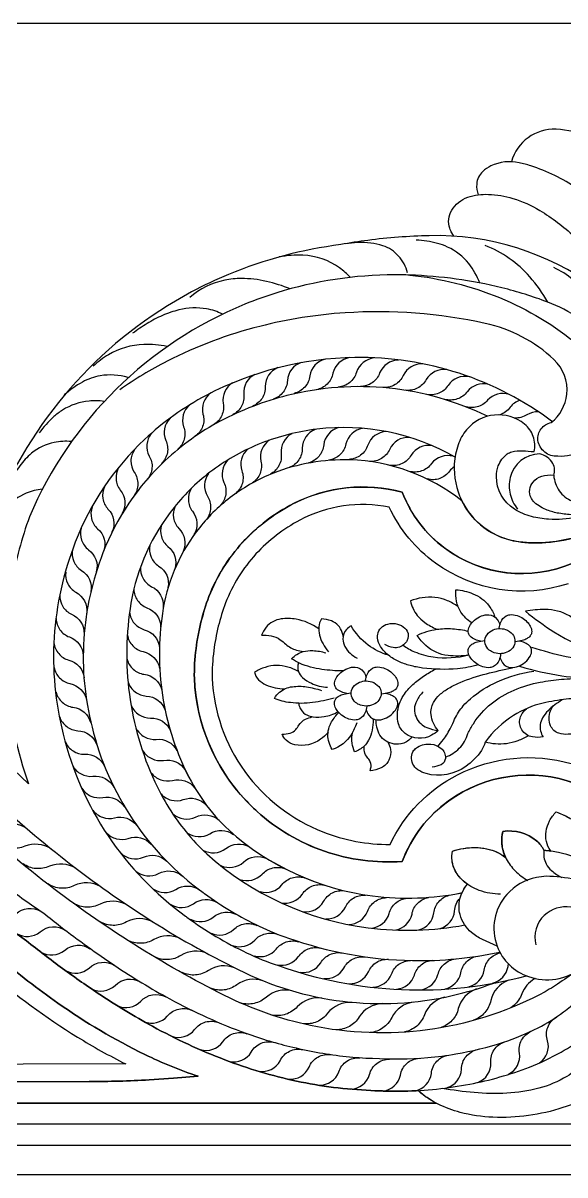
# Model space of a CAD drawing. Extents: x 0 to 1830, y 0 to 775.
# Drawn here: x 444 to 809, y 0 to 775 of the extents above; entities that cross this region are included whole.
import ezdxf

# ---------------------------------------------------------------- set-up
doc = ezdxf.new("R2010")
doc.units = 0
doc.layers.get('0').update_dxf_attribs({"color": 1, "linetype": 'CONTINUOUS'})

msp = doc.modelspace()

# ---------------------------------------------------------------- linework, layer by layer
msp.add_lwpolyline([(915, 0), (0, 0), (0, 775), (915, 775), (1830.000244, 775), (1830.000244, 0), (915, 0)], close=True)
for points in [[(868.27539, 627.820801, 0.186987), (854.618652, 673.47522, 0.06119), (842.835937, 685.323975, 0.193144), (802.821777, 703.537598, 0.349866), (772.699219, 681.664795)], [(849.506836, 606.878906), (845.089355, 622.745606, 0.004689), (844.602783, 624.432007, 0.165488), (816.745849, 663.599609, 0.04425), (801.86084, 672.44397, 0.032838), (785.794922, 678.899414, 0.026201), (777.855713, 681.044922, 0.164523), (758.9104, 678.864258, 0.075556), (753.413574, 675.171143, 0.19299), (749.346679, 666.687988, 0.100031), (750.320312, 659.447754)], [(733.949707, 631.579834), (732.644043, 633.806152, -0.049241), (731.226318, 636.881226, -0.223266), (732.512939, 649.004395, -0.172482), (743.294678, 657.796753, -0.056047), (750.342773, 659.450806, -0.038969), (757.221679, 659.730225, -0.064297), (773.663086, 656.979981, -0.06183), (791.814453, 648.925049, -0.052939), (814.913818, 631.476563, -0.04584), (823.813965, 621.459961), (848.12207, 588.462402)], [(829.47998, 596.966797, 0.165285), (717.389648, 631.937256, 0.026128), (676.099121, 628.806397, 0.014447), (657.875976, 625.925293, 0.066591), (582.343262, 605.867676, 0.024609), (557.412353, 594.077393, 0.172046), (426.827637, 450.798828, 0.067865), (410.104004, 373.433838, 0.04627), (410.779785, 323.81543, 0.039174), (348.077392, 361.724609, 0.022581), (315.38916, 376.338867, 0.087478), (227.911377, 395.020874, 0.088296), (139.348633, 382.519531, 0.073373), (85.51123, 355.782227, 0.056396), (53.061035, 327.307617, 0.019722), (43.109619, 315.700928, 0.199964), (4.409668, 178.339356, 0.100533), (28.312988, 106.314453, -0.243666), (30.617431, 59.529663, -0.034383), (27.09082, 53.035645)], [(751.481445, 600.039551, 0.073754), (743.947998, 613.161133, 0.11848), (729.795898, 624.292969, 0.041297), (722.967041, 626.770386, 0.059074), (708.53125, 628.914307)], [(702.820801, 606.998291, 0.115313), (696.77832, 618.19751, 0.13184), (686.163818, 625.216309, 0.053341), (678.021484, 626.998779, 0.03873), (669.334961, 627.272583, 0.025492), (660.849609, 626.44751)], [(797.18042, 587.25, 0.050017), (785.058838, 604.292847, 0.121539), (754.968262, 625.356201)], [(664.314941, 603.874756, 0.046539), (657.030273, 610.241577, 0.146501), (632.389648, 618.801758, 0.059555), (616.483887, 617.597656)], [(704.290039, 605.438965, 0.008464), (694.16748, 605.616943, 0.074256), (614.914795, 593.537598, 0.0222), (593.381347, 585.82605, 0.1977), (448.339355, 442.768555, 0.042266), (436.520752, 398.758179, 0.131055), (447.820801, 263.048828, 0.06404), (358.350342, 330.589966, 0.035805)], [(818.222656, 576.261719, 0.064501), (797.17041, 587.253906, 0.030458), (766.296631, 596.854614, 0.051576), (704.290527, 605.438477, -0.071995), (764.655273, 590.248169, -0.075576), (818.001221, 558.191406, -0.183233)], [(827.630127, 568.664063, 0.070902), (825.749023, 583.925049, 0.151374), (814.056396, 602.383179, 0.072096), (801.202148, 610.473877)], [(623.902588, 596.113281, 0.038145), (607.773681, 601.203491, 0.057582), (590.971191, 603.134033, 0.051757), (579.787109, 601.966309, 0.125764), (556.229736, 590.362793)], [(578.221924, 579.095215, 0.083442), (567.557129, 582.721069, 0.100343), (548.99292, 582, 0.043792), (537.95459, 578.263794, 0.033955), (527.471191, 572.782471, 0.022453), (517.793457, 566.23877)], [(820.79834, 487.994507, -0.179357), (803.869629, 483.549805, -0.183258), (795.107666, 486.331543, -0.188619), (790.476074, 494.272461, -0.188739), (792.706543, 501.962769, -0.180401), (799.502441, 506.209473, 0.199501), (809.973877, 525.263672, 0.234276), (801.328613, 548.578491, 0.067508), (779.795898, 563.972046, 0.069431), (755.079834, 572.91919, 0.070046), (660.784912, 580.033447, 0.046252), (603.365967, 570.939453, 0.056646), (541.001953, 547.49231, 0.035676), (509.146972, 528.219238)], [(540.938965, 557.348633, 0.059323), (525.250976, 558.723023, 0.126443), (501.544189, 551.837525, 0.053599), (491.296387, 544.186524)], [(800.666992, 506.566406, 0.166302), (667.333984, 549.922974, 0.117356), (567.303711, 524.514649, 0.065986), (525.872314, 494.880615, 0.11274), (479.15332, 425.651856, 0.076535), (464.992187, 361.808106, 0.079182), (471.056152, 296.60437, 0.178062), (553.378174, 174.166138, 0.000996), (554.35498, 173.461914, 0.049197), (594.529297, 149.461304, 0.027656), (615.858887, 140.818848, 0.07426), (698.818603, 124.746094, 0.076599), (782.8125, 134.003906)], [(615.465088, 543.17041, 0.302717), (607.044678, 530.466797, -0.158613), (604.872558, 522.494629, -0.150474), (598.507568, 517.225586)], [(631.300293, 546.571289, 0.302049), (621.931396, 534.528809, -0.158499), (619.153076, 526.739258, -0.150085), (612.402344, 521.961914)], [(647.383301, 548.786133, 0.301391), (637.026855, 537.554688, -0.158256), (633.597168, 530.020142, -0.149696), (626.464844, 525.817383)], [(663.71582, 549.897461, 0.300912), (652.630615, 539.362793, -0.158021), (648.707275, 532.064942, -0.149503), (641.309814, 528.333008)], [(680.402344, 549.644531, 0.30035), (668.433594, 540.098633, -0.15769), (663.885498, 533.161987, -0.149208), (656.187012, 530.074219)], [(696.662109, 548.274902, 0.299885), (684.035644, 539.586914, -0.157323), (679.001221, 532.985962, -0.149082), (671.0979, 530.444824)], [(713.117187, 545.694336, 0.299585), (699.88208, 537.936524, -0.15693), (694.375488, 531.714478, -0.14898), (686.302978, 529.746094)], [(514.676269, 536.458984, 0.12002), (495.972168, 537.658692, 0.079554), (484.049804, 533.4375, 0.057929), (471.752441, 524.754883)], [(600.037842, 538.587891, 0.303444), (592.613037, 525.298828, -0.158669), (591.057861, 517.190674, -0.150903), (585.114013, 511.460938)], [(729.185303, 541.8125, 0.299288), (715.372558, 535.101563, -0.15651), (709.390381, 529.32544, -0.148943), (701.183105, 527.986817)], [(744.38623, 536.988281, 0.29879), (730.130127, 531.245117, -0.156041), (723.753906, 525.898071, -0.149028), (715.467773, 525.130859)], [(756.587402, 510.414673, 0.176781), (621.656006, 524.357666, 0.059485), (576.810547, 507.179688, 0.065984), (539.687988, 480.627808, 0.112743), (497.828613, 418.600098, 0.076584), (484.958008, 360.554321, 0.079222), (490.478027, 301.308472, 0.178193), (565.270019, 190.007935, 0.001044), (566.239258, 189.30957, 0.049262), (603.022461, 167.306885, 0.027736), (622.61084, 159.365234, 0.080361), (706.053955, 144.24585, 0.058286), (764.829101, 149.999024)], [(585.081543, 532.937988, 0.304082), (578.691406, 519.136719, -0.158649), (577.759521, 510.940064, -0.151336), (572.269043, 504.783203)], [(757.220703, 531.872559, 0.29088), (742.979248, 526.981445, -0.155666), (736.263428, 522.060181, -0.149072), (727.940429, 521.831055)], [(498.44873, 520.463867, 0.054767), (488.494385, 520.651001, 0.118584), (470.630127, 514.598267, 0.041202), (464.75, 510.173096, 0.055315), (454.925293, 499.254883)], [(570.349365, 526.106934, 0.30424), (565.14209, 511.828125, -0.158556), (564.903808, 503.588257, -0.151868), (559.949219, 497)], [(771.191894, 525.17395, 0.290381), (756.652588, 521.217774, -0.15525), (749.623535, 516.747437, -0.149255), (741.299316, 517.0625)], [(778.39209, 521.229492, 0.14756), (771.884521, 516.531738, -0.163411), (764.82666, 511.349609)], [(556.094971, 518.012207, 0.304267), (552.079346, 503.365234, -0.158388), (552.521972, 495.138306, -0.152334), (548.126709, 488.169922)], [(790.930664, 513.462891, 0.145597), (783.180664, 511.481445, -0.161114), (774.716064, 509.24707)], [(542.972168, 509.055176, 0.304186), (540.087402, 494.152344, -0.158131), (541.153564, 485.986328, -0.152832), (537.29834, 478.708984)], [(834.115478, 448.480835, -0.132859), (797.727539, 441.131714, -0.047615), (786.252441, 442.984253, -0.075668), (774.733642, 447.940186, -0.261453), (762.657471, 469.944214, -0.082645), (763.90332, 477.013428, -0.151325), (769.903076, 485.076172, -0.098373), (772.975342, 486.502442, -0.071693), (780.218506, 487.196045, -0.010048), (787.945068, 486.672852, 0.14428), (787.429199, 496.849976, 0.138187), (781.577881, 505.19043, 0.409063), (742.497558, 501.311524, 0.089757), (736.843994, 491.271851, 0.136311), (735.225097, 465.546143, 0.118764), (745.529053, 443.913696, 0.124916), (764.729492, 429.579102, 0.060411), (777.188476, 426.103882, 0.057671), (795.827881, 425.42981, 0.117302), (842.239013, 440.430298, 0.093169)], [(734.745605, 482.914063, 0.16239), (641.676269, 501.744507, 0.062962), (604.316894, 492.28125, 0.064898), (571.65625, 474.140869, 0.065178), (545.694336, 449.128174, 0.126543), (516.651855, 384.772949, 0.07409), (515.588623, 323.427002, 0.07651), (532.73291, 264.530762, 0.063462), (553.718262, 230.847656, 0.035574), (567.664062, 216.03418, 0.151947), (676.406494, 166.279175, 0.07857), (741.389892, 168.182617)], [(530.373535, 498.808106, 0.303948), (528.958984, 483.700195, -0.157742), (530.820068, 475.68042, -0.15337), (527.695801, 468.063477)], [(624.972168, 498.71582, 0.303537), (617.728515, 485.332031, -0.158665), (616.283203, 477.205322, -0.150989), (610.416992, 471.398438)], [(640.609375, 501.544434, 0.302576), (631.94873, 489, -0.158599), (629.626709, 481.068726, -0.150417), (623.164062, 475.917969)], [(656.301269, 502.80127, 0.301678), (646.370605, 491.208008, -0.158354), (643.228515, 483.553223, -0.149945), (636.26001, 479.091309)], [(672.469238, 502.23291, 0.300777), (661.279053, 491.80957, -0.158002), (657.282226, 484.550781, -0.149449), (649.847656, 480.891602)], [(688.337402, 500.133789, 0.300092), (676.037109, 491.002442, -0.157521), (671.245849, 484.227417, -0.149183), (663.441406, 481.408203)], [(703.919189, 496.252442, 0.299613), (690.777588, 488.339844, -0.156989), (685.344726, 482.05481, -0.149012), (677.296875, 479.994141)], [(476.440918, 493.438965, 0.071833), (465.024658, 492.820679, 0.124688), (449.787353, 485.54187, 0.062795), (441.795898, 476.991211, 0.041685), (435.750488, 466.969727)], [(595.388428, 488.367188, 0.304264), (591.272217, 473.749024, -0.158374), (591.658447, 465.519165, -0.152342), (587.215088, 458.581055)], [(609.786377, 494.296875, 0.304205), (604.08081, 480.205078, -0.158595), (603.550537, 471.976441, -0.151657), (598.365967, 465.564453)], [(719.148437, 490.689575, 0.299221), (705.204101, 484.253418, -0.156359), (699.106689, 478.596436, -0.14897), (690.873047, 477.419434)], [(519.043457, 487.90918, 0.151009), (516.614502, 480.35791, 0.147587), (518.816894, 472.743164, -0.157354), (521.300537, 464.894409, -0.153779), (518.782715, 457.056641)], [(833.288818, 435.554199, -0.085486), (798.300781, 425.648926, -0.061684), (777.759033, 426.016724, -0.062958), (764.729492, 429.579102, -0.092229), (749.868896, 439.244629, -0.088345), (739.368408, 453.527344, 0.161825), (664.085693, 481.063477, 0.100594), (612.529053, 472.174805, 0.064874), (584.898926, 456.829712, 0.06513), (562.935058, 435.676025, 0.1265), (538.36084, 381.259277, 0.074092), (537.407959, 326.269287, 0.076473), (552.778076, 273.462402, 0.047219), (565.665527, 251.202271, 0.051335), (582.659668, 231.894531, 0.151596), (679.298828, 187.765625, 0.081814), (739.52417, 189.922852, -0.066228), (743.124512, 195.548828, -0.086982), (736.209228, 202.49585, -0.125168), (732.750732, 211.667725, -0.085735), (733.122558, 217.911133, -0.07748), (747.651855, 220.326172, -0.099842), (762.118164, 217.559448, -0.060545), (767.54248, 214.532715), (768.105713, 215.20752, -0.076324), (766.246826, 223.087891, -0.085838), (766.990234, 231.150391, -0.214493), (789.610107, 224.802002, -0.103523), (794.63623, 218.435547, -0.01539), (799.189209, 217.889649), (798.946777, 218.244141, -0.188401), (796.004394, 231.093628, -0.087314), (798.398681, 238.282227, -0.069449), (802.779297, 244.235352, -0.040434), (811.124023, 240.553589, -0.051054)], [(739.368408, 453.527344, 0.161831), (664.084228, 481.06311, 0.100593), (612.529053, 472.174805, 0.064883), (584.898926, 456.829102, 0.065158), (562.934082, 435.670899, 0.126519), (538.36084, 381.259277, 0.07407), (537.405762, 326.276611, 0.076493), (552.778076, 273.462402, 0.047122), (565.648926, 251.220703, 0.051431), (582.659668, 231.894531, 0.151586), (679.29248, 187.766113, 0.081854), (739.544678, 189.926758)], [(581.734863, 480.862305, 0.304144), (579.179199, 465.901367, -0.158046), (580.42456, 457.761597, -0.152976), (576.730469, 450.402344)], [(733.538818, 483.526367, 0.298278), (718.963623, 478.630859, -0.155725), (712.280273, 473.666016, -0.149082), (703.959472, 473.382813)], [(801.153808, 470.748047, 0.216765), (800.614013, 478.608276, 0.120911), (796.711426, 482.915283, 0.082059), (791.772461, 485.181641, 0.342055), (771.860351, 469.189453, 0.114043), (771.897461, 458.061524, 0.111221), (776.757324, 448.050781)], [(508.388183, 475.899902, 0.151383), (506.600586, 468.171387, 0.147172), (509.43457, 460.764649, -0.31737), (510.711426, 445.128906)], [(734.191406, 476.40918, 0.077085), (731.110351, 473.504395, -0.155701), (724.427246, 468.539185, -0.149077), (716.106201, 468.255859)], [(568.890869, 471.893067, 0.303778), (568.093017, 456.741211, -0.157553), (570.280029, 448.805054, -0.15361), (567.468994, 441.067871)], [(821.985351, 443.752442, -0.002319), (812.830322, 444.203369, -0.035234), (803.580078, 445.358887, -0.048405), (795.827881, 447.68457, -0.100262), (787.312988, 453.362305, -0.04437), (785.951904, 455.582153, -0.300698), (787.259033, 466.170288, -0.137791), (793.074219, 470.062988, -0.116244), (801.153808, 470.748047, 0.12457), (804.944336, 460.29419, 0.149767), (813.606689, 453.321411, 0.067789), (822.412109, 451.118408, 0.04058), (831.364258, 450.861084, 0.023582), (840.040283, 451.727539)], [(456.950195, 461.321289, 0.083719), (446.183594, 458.664063, 0.10715), (432.526123, 448.861817, 0.066263), (423.956543, 436.401856, 0.037805), (418.143066, 422.441406)], [(498.851074, 463.010742, 0.151747), (497.74292, 455.153931, 0.146692), (501.213379, 448.016602, -0.31765), (503.85498, 432.547852)], [(557.176025, 461.645996, 0.151356), (555.282226, 453.94397, 0.147225), (558.010254, 446.500977, -0.31732), (559.075928, 430.850586)], [(814.077637, 411.647461, -0.265603), (728.21289, 421.433838, -0.144054), (699.214844, 459.416504, 0.1846), (626.095703, 451.693848, 0.089862), (591.84375, 425.633179, 0.092481), (569.121582, 389.143067, 0.057196), (560.46289, 354.187256, 0.036136), (559.323242, 333.928223, 0.175154), (592.307617, 253.795654, 0.024166), (601.592285, 244.515137, 0.102291), (646.978027, 217.741943, 0.099922), (699.223877, 210.905762, -0.147213), (730.49707, 251.705567, -0.248433), (815.66748, 263.478516, -0.143051)], [(815.662597, 263.488281, 0.248485), (730.478515, 251.694336, 0.147169), (699.228271, 210.916016, -0.099925), (646.977295, 217.742676, -0.102314), (601.592285, 244.519043, -0.018882), (594.156494, 251.797608, -0.180583), (559.322998, 333.958984, -0.035929), (560.449463, 354.096069, -0.057401), (569.102539, 389.092774, -0.092503), (591.847656, 425.636231, -0.086427), (624.727783, 451.005005, -0.188437), (699.231933, 459.402344, 0.142084), (727.686279, 421.823486, 0.267758), (814.057129, 411.654297, 0.15879)], [(546.326172, 449.945313, 0.151756), (545.334472, 442.073486, 0.146654), (548.906738, 434.986328, -0.317702), (551.776123, 419.558594)], [(810.85791, 397.772461, -0.24096), (721.617187, 411.612183, -0.127638), (690.495361, 449.302734, 0.17242), (630.246094, 440.511841, 0.085888), (600.8125, 417.775879, 0.092374), (580.3479, 384.964844, 0.056891), (572.38623, 352.80542, 0.035888), (571.321777, 334.219238, 0.146764), (593.305664, 271.478516, 0.142944), (645.891357, 230.804077, 0.095885), (691.115478, 222.416992, -0.165477), (736.479492, 269.236939, -0.189563), (813.01001, 276.805176, -0.158918)], [(490.586426, 449.499512, 0.151988), (490.157226, 441.573242, 0.146242), (494.225097, 434.756958, -0.317863), (498.185058, 419.563477)], [(483.206543, 435.036133, 0.152177), (483.456054, 427.097778, 0.145714), (488.09082, 420.64502, -0.317823), (493.332031, 405.833008)], [(537.161621, 437.397461, 0.152112), (537.11499, 429.45813, 0.145952), (541.504883, 422.840332, -0.317852), (546.180908, 407.84668)], [(477.329101, 420.692871, 0.152263), (478.183838, 412.791626, 0.145309), (483.29541, 406.705078, -0.317543), (489.650879, 392.323242)], [(529.395508, 423.644531, 0.15225), (530.214355, 415.740357, 0.145341), (535.29541, 409.630859, -0.317542), (541.583496, 395.220703)], [(472.749023, 405.595703, 0.152249), (474.106689, 397.759888, 0.144943), (479.599121, 392.00293, -0.31691), (486.857422, 378.041016)], [(523.156738, 409.063477, 0.15229), (524.841308, 401.288818, 0.144737), (530.561523, 395.762695, -0.316537), (538.396972, 382.108399)], [(468.804199, 390.209961, 0.152242), (470.789306, 382.502197, 0.144501), (476.721191, 377.198242, -0.316184), (485.079101, 363.84668)], [(518.583496, 394.066895, 0.152163), (521.098633, 386.509888, 0.144161), (527.38623, 381.616211, -0.31551), (536.647949, 368.858399)], [(736.841553, 382.431152, 0.051198), (729.616699, 386.352051, 0.14004), (712.617187, 388.34375, 0.051874), (704.785644, 386.21582, 0.121144), (709.372558, 376.500977, 0.066005), (714.394287, 371.758179, 0.050892), (722.424316, 367.124024)], [(746.085693, 371.435059, -0.11186), (738.661133, 378.751953, -0.09239), (735.860596, 385.989136, -0.060483), (735.362793, 393.733399, -0.069742), (746.781982, 391.084351, -0.142744), (757.694092, 382.775513, -0.070061), (761.552978, 375.65332)], [(818.215088, 370.383789, 0.167503), (803.788574, 379.379517, 0.050993), (795.366943, 380.426514, 0.029779), (788.693359, 380.174317, 0.021731), (782.188476, 379.25293, 0.029885), (801.368408, 365.409302, 0.111127), (867.074707, 341.863892, 0.023645), (884.51416, 340.54541), (884.873535, 340.537109), (884.51416, 340.54541, -0.017173), (852.697998, 342.140991, -0.032433), (809.498779, 348.638184, -0.026907), (786.506592, 354.950195)], [(466.316894, 374.369141, 0.152151), (468.881103, 366.826782, 0.144123), (475.203125, 361.973633, -0.315481), (484.552246, 349.276367)], [(515.748047, 378.548828, 0.151998), (518.892334, 371.222412, 0.143749), (525.565429, 366.863281, -0.314794), (535.871582, 354.907715)], [(643.019531, 367.375977, 0.114941), (627.796387, 373.868164, 0.07717), (617.701172, 374.064819, 0.187879), (607.643554, 368.491943, 0.07895), (604.449707, 363.114258, -0.05365), (611.070801, 362.747437, -0.122708), (617.160888, 360.124146, -0.02131), (620.792724, 357.105103, 0.115971), (627.990478, 353.124024, 0.025907), (632.561035, 352.089844)], [(659.473633, 362.266602, 0.041276), (658.898681, 364.96521, 0.238585), (651.528076, 372.706909, 0.069647), (644.804687, 374.086426, 0.111214), (643.085205, 368.800537, 0.086495), (643.527099, 363.259644, 0.067578), (645.941162, 357.337769, 0.036343), (649.523926, 352.040527)], [(751.905273, 359.19043, -0.044823), (748.261719, 360.234253, -0.107314), (744.994385, 362.385986, -0.177236), (743.651855, 365.361572, -0.146078), (744.473388, 369.08728, -0.091491), (747.97583, 373.333984, -0.077883), (752.565429, 376.066284, -0.103803), (757.520996, 376.940674, -0.241536), (763.195312, 373.795776, -0.080725), (764.911621, 370.049805)], [(764.471191, 367.820801, -0.060953), (765.581054, 372.010376, -0.169346), (769.174804, 376.139038, -0.104411), (771.620605, 376.925171, -0.106959), (776.546387, 376.380249, -0.136371), (783.895752, 371.413086, -0.071346), (785.842773, 368.326416, -0.153356), (786.264648, 364.701416, -0.122368), (785.323242, 362.659424, -0.092195), (783.287353, 360.904053, -0.068606), (780.013183, 359.55542, -0.039486), (775.357422, 358.733399)], [(690.000976, 349.625977, -0.080729), (676.34082, 356.479981, -0.097689), (664.879638, 369.364258, 0.086116), (661.752685, 367.054688, 0.211937), (659.363769, 360.409912, 0.09769), (660.691406, 355.561035, 0.093567), (664.164062, 350.981323, 0.058435), (668.846191, 347.647949)], [(750.42041, 343.233399, -0.046816), (736.449707, 340.614502, -0.055459), (712.959472, 341.0625, -0.03181), (704.532471, 342.713623, -0.040923), (696.902099, 345.40332, -0.064281), (690.000976, 349.625977, -0.080111), (684.649902, 355.554566, -0.117242), (682.608642, 361.307739, -0.073788), (682.70459, 363.708496, -0.291613), (689.450683, 370.664185, -0.118057), (696.043457, 370.6521, -0.068508), (698.808838, 369.567871, -0.141927), (702.499756, 365.827759, -0.265616), (702.351806, 359.231567, -0.0589), (700.850097, 357.293945, -0.244514), (693.184814, 354.803467, -0.087928), (687.523437, 356.811524)], [(699.884277, 356.451172, 0.066138), (707.425781, 352.042114, 0.064382), (720.053222, 348.569702, 0.096529), (744.085693, 349.836914, -0.070703), (730.031738, 349.444092, -0.155426), (715.16748, 356.111328, -0.071005), (709.364258, 363.015625, -0.081187), (722.424316, 367.124024, -0.054578), (733.106445, 367.476685, -0.036986), (743.674316, 365.879883)], [(464.835449, 358.027832, 0.151937), (468.031006, 350.721436, 0.14376), (474.744629, 346.407227, -0.314744), (485.137207, 334.522949)], [(514.268554, 363.165039, 0.151773), (517.864502, 356.042603, 0.143537), (524.801269, 352.096192, -0.314308), (535.838379, 340.791992)], [(765.459472, 350.46875, -0.060526), (764.357666, 346.295166, -0.169768), (760.755859, 342.149048, -0.104437), (758.310547, 341.362915, -0.106975), (753.385498, 341.908081, -0.136429), (746.039551, 346.875122, -0.071377), (744.093506, 349.96228, -0.153308), (743.671875, 353.58728, -0.122378), (744.613525, 355.629883, -0.092001), (746.649414, 357.385986, -0.068693), (749.922607, 358.735596, -0.039496), (754.577148, 359.558594)], [(765.018554, 348.240234, 0.080692), (766.735351, 344.494019, 0.241475), (772.411133, 341.347168, 0.103828), (777.36792, 342.221192, 0.077877), (781.960693, 344.955078, 0.091698), (785.464599, 349.212525, 0.145805), (786.280517, 352.92749, 0.177079), (784.937988, 355.90271, 0.107336), (781.671142, 358.054688, 0.044764), (778.027832, 359.098633)], [(659.295898, 339.108399, -0.032675), (645.159424, 340.138062, -0.065118), (630.151367, 344.26062, -0.058021), (624.669678, 347.355469, -0.132876), (632.561035, 352.089844, -0.082841), (638.968017, 352.806641, -0.058913), (647.853027, 351.266602)], [(224.978515, 62.977051, -0.005122), (222.883301, 62.667969, -0.003651), (220.408447, 62.490723, -0.207777), (101.208496, 105.386719, -0.072342), (75.849121, 137.444946, -0.076244), (60.967285, 175.519531, -0.064092), (57.948242, 211.34082, -0.067748), (64.355957, 246.710938, -0.160636), (111.745117, 316.210816, -0.090055), (156.731445, 339.293457, -0.06586), (199.14624, 346.030274, -0.040289), (223.202637, 344.717774, -0.054234), (276.960693, 334.853394, -0.033185), (304.681152, 324.539063, -0.013498), (320.473144, 318.085938, -0.048244), (385.597656, 283.727905, -0.028574), (415.710693, 261.369385, 0.050149), (527.245361, 172.981934, 0.028293), (588.812988, 138.27832, 0.175537), (732.846435, 120.682373, 0.033613), (760.817627, 129.125977)], [(464.955566, 341.492188, 0.151718), (468.637939, 334.411011, 0.14352), (475.626465, 330.547852, -0.31423), (486.79834, 319.371094)], [(514.037109, 347.021973, 0.15145), (518.203857, 340.208008, 0.143298), (525.438965, 336.827149, -0.313702), (537.361816, 326.431152)], [(629.405517, 338.68457, 0.056259), (622.318847, 341.702881, 0.152229), (606.945068, 341.519898, 0.055973), (599.773681, 338.266602, 0.149272), (602.590576, 333.122681, 0.087952), (607.4375, 329.820923, 0.053765), (613.662597, 327.79126, 0.04087), (620.125976, 326.97168)], [(629.40332, 344.543945, 0.174071), (629.405517, 338.68457, 0.126669), (632.153808, 334.682983, 0.070015), (638.066894, 330.832031, 0.096206), (649.006836, 328.093262)], [(661.903808, 323.973633, -0.04476), (658.260254, 325.01709, -0.107292), (654.995361, 327.165894, -0.177137), (653.649902, 330.144287, -0.145768), (654.463135, 333.852661, -0.091909), (657.974121, 338.118164, -0.077937), (662.563965, 340.850952, -0.103754), (667.519531, 341.72522, -0.241343), (673.190429, 338.584473, -0.080906), (674.910156, 334.834473)], [(674.469238, 332.604492, -0.061113), (675.582275, 336.800415, -0.169207), (679.172851, 340.922608, -0.104411), (681.618652, 341.708496, -0.10682), (686.537109, 341.165405, -0.136499), (693.893799, 336.195435, -0.071307), (695.84082, 333.109131, -0.153417), (696.263183, 329.484375, -0.122363), (695.321777, 327.442261, -0.092094), (693.285888, 325.686524, -0.068605), (690.011719, 324.337158, -0.039486), (685.355957, 323.51416)], [(713.378906, 325.134766, 0.074471), (708.947265, 319.065918, 0.113482), (707.46582, 313.408203, 0.216781), (711.653808, 303.741211, 0.08371), (715.848388, 301.065064, 0.068945), (723.479492, 299.009766, -0.161388), (718.621582, 309.779053, -0.152587), (720.252929, 317.863892, -0.084856), (724.312988, 322.97522, -0.048526), (730.480957, 327.503052, -0.036042), (738.142334, 331.339111, -0.035778), (755.850097, 337.219238, -0.012575), (773.246094, 341.181152)], [(778.168457, 342.293945, 0.033768), (806.740478, 335.874634, 0.040853), (852.911133, 332.552124, 0.021986), (884.813476, 334.269531)], [(723.479492, 299.009766, -0.059068), (718.960937, 295.811157, -0.289032), (701.311279, 296.955567, -0.16036), (696.763183, 303.456421, -0.090724), (695.985351, 310.398193, -0.127845), (700.056152, 322.533081, -0.062835), (706.350342, 329.953858, -0.040777), (713.598633, 335.583862, -0.024298), (721.628174, 340.291992)], [(723.171387, 288.317383, 0.014578), (726.900635, 292.899292, 0.052788), (731.929687, 301.129517, 0.001907), (734.480469, 306.559448, -0.069126), (740.329101, 315.616333, -0.038272), (745.143066, 320.406738, -0.072211), (763.231933, 331.805054, -0.066172), (787.892578, 339.054688)], [(728.419922, 281.161133, 0.044572), (733.343994, 283.630737, 0.058684), (737.657959, 287.056641, 0.120478), (743.398926, 296.952637, -0.03508), (747.094726, 303.575684, -0.151613), (774.548584, 326.269287, -0.048734), (792.04248, 331.535889, -0.029145), (806.509277, 333.526856, -0.022177), (820.996582, 334.021973)], [(514.789551, 331.466797, 0.151112), (519.48999, 324.99939, 0.143129), (526.977051, 322.193848, -0.313204), (539.700683, 312.764649)], [(653.519531, 320.740234, -0.034671), (638.901123, 317.794434, -0.063522), (623.988769, 317.754883, -0.029602), (618.479492, 318.784302, -0.048057), (613.195801, 320.653809, -0.100938), (616.741455, 324.859619, -0.134073), (625.298096, 328.503784, -0.074504), (634.879638, 328.382568, -0.036142), (644.897461, 325.998535)], [(886.150146, 329.72168, 0.004255), (874.276611, 327.75, -0.004342), (854.48584, 324.467529, -0.014542), (838.368164, 322.416016, -0.009323), (823.990722, 321.281983, 0.012497), (809.651367, 320.059326, 0.028357), (794.007568, 317.42627, 0.086538), (774.143799, 309.119751, 0.092518), (754.980469, 291.152344, -0.08507), (752.529297, 285.597778, -0.094069), (741.926513, 274.727417, -0.220445), (715.344482, 269.990723, -0.091119), (709.648193, 272.667847, -0.255801), (705.465576, 281.351441, -0.151646), (707.06665, 285.696289, -0.096779), (709.554199, 287.891358, -0.160115), (718.55957, 289.834961, -0.144745), (725.343506, 287.026733, -0.244245), (728.281982, 280.298096, -0.271496), (725.364746, 276.011108, -0.089127), (719.458984, 274.40625)], [(466.242187, 324.844727, 0.151499), (470.402832, 318.025391, 0.143272), (477.640137, 314.63916, -0.313755), (489.554687, 304.233399)], [(675.458008, 315.25, -0.061329), (674.340332, 311.043213, -0.169002), (670.754883, 306.930664, -0.104417), (668.309082, 306.145142, -0.106885), (663.391357, 306.689697, -0.136448), (656.037842, 311.660278, -0.07136), (654.091553, 314.746704, -0.153404), (653.670166, 318.371094, -0.12228), (654.61206, 320.413452, -0.092006), (656.647949, 322.169434, -0.068627), (659.921142, 323.518921, -0.039446), (664.575683, 324.341797)], [(675.017578, 313.023438, 0.080567), (676.731201, 309.281128, 0.24166), (682.409668, 306.131836, 0.103827), (687.366455, 307.006836, 0.077824), (691.959472, 309.741211, 0.091738), (695.462158, 313.995728, 0.145781), (696.279053, 317.712158, 0.177165), (694.936523, 320.6875, 0.107379), (691.669433, 322.838867, 0.044761), (688.025879, 323.882324)], [(806.90039, 319.568359, 0.022407), (801.897949, 316.252686, 0.038894), (797.348144, 312.358643, 0.065798), (793.678222, 307.568604, 0.097821), (792.129394, 303.006836, 0.176846), (794.026367, 294.724609, -0.090521), (786.876465, 294.688233, -0.21369), (779.789551, 299.500488, -0.043171), (778.872803, 301.319092, -0.222039), (779.315429, 309.180054, -0.07981), (782.780029, 313.713379)], [(845.625488, 323.231445, -0.051469), (841.979248, 313.727417, -0.076638), (836.046631, 305.455444, -0.116649), (825.504883, 298.796387, -0.08732), (810.910156, 296.486328, -0.095307), (804.682861, 297.161255, -0.22173), (799.088379, 302.21228, -0.197098), (798.980224, 312.30188, -0.067474), (800.991699, 315.871094)], [(516.943847, 315.700195, 0.15071), (522.135742, 309.610596, 0.142953), (529.826172, 307.382813, -0.312818), (543.252441, 298.953125)], [(629.587402, 317.094727, 0.091486), (630.749756, 313.50061, 0.170519), (635.418457, 309.256226, 0.069773), (639.354736, 308.205567, 0.07116), (646.63501, 308.354981, 0.087892), (655.984863, 311.713867)], [(668.618652, 304.109375, -0.060579), (664.866455, 296.223877, -0.171645), (652.168945, 286.253418, -0.066011), (649.999023, 290.912964, -0.160647), (650.15332, 301.486206, -0.05036), (651.714355, 304.856079, -0.055623), (656.470703, 311.170899)], [(468.705078, 308.133301, 0.151131), (473.406738, 301.664917, 0.143075), (480.900879, 298.862305, -0.313192), (493.627441, 289.436035)], [(649.327392, 297.866211, -0.067844), (644.274902, 293.095947, -0.209487), (627.047607, 289.456909, -0.136256), (621.095215, 292.523193, -0.124972), (618.519043, 296.493164, 0.068023), (623.881103, 297.262085, 0.155741), (627.607422, 299.742432, 0.031702), (629.585693, 302.565186, -0.152485), (634.192138, 306.607666, -0.036423), (638.709961, 308.230469)], [(679.653808, 306.5625, -0.043942), (679.030029, 299.309326, -0.083733), (676.597412, 292.447876, -0.073867), (673.594726, 288.541016, -0.116611), (667.11914, 284.692383, -0.05357), (665.514404, 290.383545, -0.115296), (665.988525, 298.043457)], [(705.73291, 294.692383), (704.957519, 293.825684, -0.157233), (698.421875, 289.987793, -0.011351), (698.249756, 289.956055, -0.207337), (687.117676, 292.791016, -0.116754), (683.527832, 297.229004, -0.078345), (681.888428, 302.696533, -0.03385), (681.641601, 306.360352)], [(520.186035, 300.441406, 0.150372), (525.804931, 294.734375, 0.142876), (533.641113, 293.055176, -0.312509), (547.646972, 285.595703)], [(784.107422, 295.607422, -0.047621), (776.991699, 292.10669, -0.057595), (769.302246, 290.167969, -0.093655), (754.980469, 291.152344)], [(472.523926, 291.32959, 0.150694), (477.752685, 285.268677, 0.14293), (485.45459, 283.087891, -0.312761), (498.929199, 274.731445)], [(689.800293, 291.042969, -0.077399), (691.323974, 286.236206, -0.15036), (690.271972, 279.078003, -0.177039), (685.083008, 273.98584, -0.07435), (677.579834, 271.851563, 0.050307), (678.237304, 274.525391, 0.188091), (677.156982, 279.113648, 0.017624), (675.18042, 281.778442, -0.151112), (673.563232, 285.90564, -0.042801), (673.594726, 288.541016)], [(524.696289, 285.389649, 0.149982), (530.702881, 280.083496, 0.142905), (538.637207, 278.945313, -0.312341), (553.135986, 272.462891)], [(477.45166, 275.424805, 0.150299), (483.150146, 269.793457, 0.142857), (491.007324, 268.222656, -0.312472), (505.114746, 260.949219)], [(530.214355, 270.605469, 0.149427), (536.678222, 265.856079, 0.142922), (544.686035, 265.426758, -0.311744), (559.719238, 260.259766)], [(483.671387, 260.172852, 0.149917), (489.745849, 254.940918, 0.142892), (497.700195, 253.905274, -0.312282), (512.282226, 247.605469)], [(536.959472, 256.326172, 0.148897), (543.845947, 252.202393, 0.143131), (551.868896, 252.523438, -0.310946), (567.332519, 248.786621)], [(281.85498, 230.286133, -0.038621), (375.38501, 172.993286, -0.023887), (420.053711, 137.26648, 0.039666), (480.658935, 92.782715, 0.023053), (513.115234, 74.717774), (305.759277, 74.033203, 0.218071), (317.223633, 130.435181, 0.217083), (282.098144, 176.029297, 0.040073), (264.69165, 183.523316, 0.059185), (246.149658, 187.440552, 0.045537), (234.708496, 187.429199, 0.153787), (203.273926, 174.244629, 0.042783), (194.441406, 165.368164, -0.100088), (182.560547, 180.804443, -0.175274), (179.004394, 213.167969, -0.171385), (196.772949, 240.458496, -0.154965), (225.393554, 250.804199, -0.064888), (255.004394, 244.341065, -0.068983), (281.855957, 230.285156)], [(816.140137, 136.799317, -0.000844), (803.679687, 128.408692, -0.024423), (792.60376, 121.737671, -0.006601), (791.649658, 121.240234, -0.17196), (637.403808, 100.589233, -0.064357), (579.582763, 120.798218, -0.047438), (461.29956, 195.214478, -0.030716), (402.352539, 246.674317, 0.048978)], [(491.05664, 245.381348, 0.149442), (497.530762, 240.642944, 0.14294), (505.547363, 240.233032, -0.311728), (520.592285, 235.097656)], [(544.942383, 242.935547, 0.29551), (560.181152, 240.739258, -0.310118), (575.962402, 238.661133)], [(799.189209, 217.889649), (798.946777, 218.244141, -0.188401), (796.004394, 231.093628, -0.087314), (798.398681, 238.282227, -0.069449), (802.779297, 244.235352, -0.041703), (811.36206, 240.422608, -0.053263), (818.811035, 235.23999, -0.072346), (824.182617, 229.01648, -0.111684), (826.964355, 221.280274, -0.169489), (828.722656, 225.064942, -0.134059), (832.315674, 227.187622, -0.072814), (837.164062, 227.780029, -0.038795), (843.249512, 227.160645, -0.056499), (852.587402, 224.359131, -0.106619), (865.488769, 215.21106, -0.185765), (876.779053, 186.460449, -0.066032), (875.280762, 174.541504), (874.53125, 171.6875)], [(446.617676, 232.986328, 0.241722), (429.085449, 235.374024, -0.133069), (419.956054, 234.385132, -0.128328), (411.541504, 238.061524)], [(500.019043, 230.437988, 0.148928), (506.846924, 226.217041, 0.143144), (514.874512, 226.428711, -0.311025), (530.283203, 222.477539)], [(554.364746, 230.254761, 0.295854), (569.747558, 229.574219, -0.309507), (585.660888, 229.072266)], [(794.63623, 218.435547, 0.103523), (789.610107, 224.802002, 0.214493), (766.990234, 231.150391, 0.100045), (766.387451, 221.710938, 0.08672), (769.260742, 212.699219, 0.076155), (775.207275, 204.605957, 0.066476), (783.756592, 198.074707)], [(462.907226, 219.385864, 0.241707), (445.303222, 221.179199, -0.133071), (436.212402, 219.881958, -0.128268), (427.677734, 223.271484)], [(565.145263, 218.568359, 0.296347), (580.514892, 219.556641, -0.308936), (596.388916, 220.770996)], [(765.448242, 188.975586, -0.085844), (751.088867, 191.415039, -0.099523), (740.153564, 197.938843, -0.098071), (734.434814, 205.63562, -0.170117), (733.122558, 217.911133, -0.081282), (748.356933, 220.325317, -0.107225), (763.414062, 216.979126, -0.066935), (768.738281, 213.59668)], [(856.294922, 180.091797), (855.700439, 181.820801, 0.093297), (848.370117, 194.684448, 0.07722), (837.167236, 204.364746, 0.040952), (826.304687, 209.973145, 0.043975), (804.319824, 216.939575, 0.032876), (794.63623, 218.435547, 0.162471), (796.073974, 209.326172, 0.09064), (799.71875, 204.744263, 0.059315), (806.608887, 200.035156)], [(479.468262, 206.354614, 0.241768), (461.822265, 207.682617, -0.13313), (452.768554, 206.145752, -0.128256), (444.147461, 209.309082)], [(509.878418, 216.552734, 0.148518), (517.038818, 212.915527, 0.143277), (525.020996, 213.791992, -0.310337), (540.712402, 211.128906)], [(577.160644, 208.118652, 0.296865), (592.38501, 210.387695, -0.308627), (608.096924, 212.929199)], [(519.888183, 204.362305, 0.295644), (535.204101, 202.75293, -0.309826), (551.056152, 201.287598)], [(589.92456, 198.888672, 0.297433), (604.931152, 202.302734, -0.155049), (612.086181, 206.571289, -0.149335), (620.399414, 206.02002)], [(431.952392, 194.46521, 0.010496), (457.963379, 176.122559, 0.004343), (469.345459, 167.167969, 0.017538), (505.872558, 140.82666, 0.022601), (542.789551, 118.476563, 0.037678), (594.068359, 95.338257, 0.029825), (625.638916, 85.955567, 0.032294), (661.480713, 79.733765, 0.018957), (679.174316, 78.503906, 0.037014), (716.420898, 78.957642, 0.022559), (735.405762, 81.465332, 0.038204), (767.304443, 89.316406, 0.038316), (790.643554, 99.023926, 0.041859), (807.813965, 109.663086, 0.03395), (816.925537, 117.431152, 0.127385)], [(496.18164, 193.96875, 0.241832), (478.502441, 194.745117, -0.133167), (469.500732, 192.926758, -0.128176), (460.784668, 195.819336)], [(531.453613, 192.554199, 0.29584), (546.85083, 192.083008, -0.309368), (562.769775, 191.790039)], [(603.519043, 190.687378, 0.29803), (618.231445, 195.178711, -0.155538), (625.053222, 199.954956, -0.149106), (633.380859, 200.005859)], [(617.811035, 183.161621, 0.2988), (632.055176, 188.929688, -0.156099), (638.419189, 194.29126, -0.149033), (646.703369, 195.077149)], [(763.072265, 153.89209), (753.296387, 158.364258, -0.068897), (745.922851, 163.054688, -0.150979), (738.183349, 175.209473, -0.066765), (737.480957, 180.421387, -0.055274), (738.060303, 185.675903, -0.122581), (743.165771, 195.597168)], [(815.726806, 198.583374, 0.059884), (796.072021, 200.919434, 0.026655), (789.660644, 200.067383, 0.166668), (769.572265, 188.666626, 0.27709), (763.096191, 153.828125, 0.224295), (784.195312, 133.487305, 0.126231), (802.642334, 131.748413, 0.130411), (819.575195, 139.242188, 0.167577)], [(632.577148, 177.058594, 0.299308), (646.301025, 183.936035, -0.15657), (652.208984, 189.786865, -0.149007), (660.397949, 191.227539)], [(647.751709, 172.311524, 0.299592), (660.974609, 180.083008, -0.156953), (666.471679, 186.313721, -0.148978), (674.541015, 188.294922)], [(663.35791, 168.519531, 0.299961), (675.902344, 177.31543, -0.157354), (680.875, 183.962158, -0.149108), (688.753906, 186.575684)], [(678.662597, 166.040039, 0.300417), (690.407226, 175.857422, -0.157761), (694.794922, 182.893799, -0.149298), (702.420166, 186.152344)], [(694.84082, 164.843262, 0.300953), (705.804199, 175.493164, -0.158069), (709.642822, 182.834473, -0.149533), (716.996582, 186.649414)], [(710.458984, 164.80957, 0.301578), (720.569336, 176.251953, -0.158338), (723.833252, 183.857422, -0.149838), (730.87207, 188.210938)], [(724.777832, 165.760742, 0.30192), (734.426269, 177.588379, -0.18114), (738.212402, 186.278809)], [(423.190918, 173.904297, 0.317313), (439.083496, 175.582031, -0.3425), (456.129883, 177.208008)], [(513.525879, 181.931641, 0.241846), (495.831054, 182.170899, -0.13323), (486.888672, 180.07898, -0.128169), (478.088379, 182.705078)], [(543.438965, 181.889526, 0.29623), (558.827637, 182.484253, -0.308991), (574.728027, 183.294922)], [(812.664965, 180.060046, 0.23498987), (794.833984, 174.673462, 0.275468), (789.187012, 154.902344)], [(218.956054, 48.402344), (722.028564, 48.401856, -0.054716), (710.302734, 56.317383), (709.745605, 56.797852, -0.029627), (678.035888, 56.858399, -0.042722), (628.073486, 63.177368, -0.038535), (579.790771, 77.493164, -0.03445), (531.190429, 100.0271, -0.020596), (494.66626, 122.130615, -0.012931), (469.067871, 140.070068, -0.009236), (444.808105, 158.727539, -0.01052), (420.673096, 175.721558, -0.002422)], [(420.673096, 175.721558, 0.01052), (444.808105, 158.727539, 0.009236), (469.067871, 140.070068, 0.012931), (494.66626, 122.130615, 0.020596), (531.190429, 100.0271, 0.03445), (579.790771, 77.493164, 0.038535), (628.073486, 63.177368, 0.042722), (678.035888, 56.858399, 0.042284), (722.310058, 57.812012, 0.020032), (744.626953, 61.096192, 0.046112), (784.786377, 72.571533, 0.035644), (806.089355, 82.645996, 0.035029), (822.713623, 93.610108, 0.066978)], [(531.279785, 170.388672, 0.241881), (513.584472, 170.216309, -0.133247), (504.692627, 167.917847, -0.128117), (495.833496, 170.338867)], [(556.761474, 172.050903, 0.296545), (572.092529, 173.473755, -0.308818), (587.923584, 175.143555)], [(439.622558, 162.482422, 0.316986), (455.571289, 163.538086, -0.342676), (472.669433, 164.500488)], [(570.568115, 162.624146, 0.296939), (585.763428, 165.116211, -0.154715), (593.168945, 168.939087, -0.149498), (601.435547, 167.882324)], [(549.72876, 159.076172, 0.241962), (532.04541, 158.407227, -0.133307), (523.221679, 155.860352, -0.12807), (514.29834, 158.032227)], [(585.05249, 154.374024, 0.297528), (600.020263, 157.959961, -0.15517), (607.125244, 162.310181, -0.149301), (615.443603, 161.854004)], [(599.724609, 147.44043, 0.298074), (614.418213, 151.986817, -0.155555), (621.219971, 156.791138, -0.149119), (629.546875, 156.876953)], [(456.053222, 149.995117, 0.317083), (471.992187, 151.099609, -0.342645), (489.086914, 152.12207)], [(567.912109, 149.051758, 0.242035), (550.265137, 147.739258, -0.133337), (541.540283, 144.872315, -0.128036), (532.543945, 146.717774)], [(615.047851, 141.455078, 0.298564), (629.430664, 146.887695, -0.155899), (635.923584, 152.095093, -0.149028), (644.226074, 152.683106)], [(630.436523, 136.39563, 0.299137), (644.443359, 142.708984, -0.156335), (650.594482, 148.309082, -0.148995), (658.839844, 149.40918)], [(727.863769, 125.17334, 0.301087), (738.687012, 135.967774, -0.158134), (742.429687, 143.356323, -0.149573), (749.732422, 147.263672)], [(743.958984, 126.694336, 0.30127), (754.434082, 137.818359, -0.158236), (757.942383, 145.317627, -0.149693), (765.118408, 149.447266)], [(427.88623, 146.223511, 0.022085), (467.520019, 115.602783, 0.040221), (526.031006, 81.065308, 0.032508), (561.845459, 66.433594), (545.367676, 65.192871), (528.890137, 63.952637), (528.890137, 63.952637), (545.367676, 65.192871), (561.845459, 66.433594, -0.032508), (526.031006, 81.065308, -0.040221), (467.520019, 115.602783, -0.022085), (427.88623, 146.223511, 0.023868)], [(472.674316, 137.452271, 0.317332), (488.555664, 139.240357, -0.342449), (505.590332, 140.983399)], [(586.413574, 139.348145, 0.242056), (568.803467, 137.614746, -0.133387), (560.149658, 134.540283, -0.128018), (551.11206, 136.170899)], [(646.405273, 132.138672, 0.299333), (660.025635, 139.227051, -0.156643), (665.845703, 145.16333, -0.148977), (674.011719, 146.722656)], [(663.366699, 128.666016, 0.299656), (676.457031, 136.666016, -0.157046), (681.849853, 142.984497, -0.149016), (689.884277, 145.095215)], [(679.394043, 126.35791, 0.299903), (691.984863, 135.095703, -0.157323), (696.991943, 141.717163, -0.149102), (704.884277, 144.290527)], [(695.423096, 125.032227, 0.300287), (707.440918, 134.520508, -0.157632), (712.02417, 141.434448, -0.149217), (719.738769, 144.483399)], [(711.781494, 124.655762, 0.300606), (723.263183, 134.770996, -0.157872), (727.463379, 141.917236, -0.149418), (734.999023, 145.370117)], [(759.98291, 129.039551, 0.301311), (770.458008, 140.163086, -0.031735), (770.776367, 141.841797)], [(490.183594, 125.233276, 0.317541), (505.991211, 127.563477, -0.34233), (522.952637, 129.890137)], [(788.845215, 132.146484), (788.318603, 131.853516, 0.17678), (779.750976, 121.905274, -0.139824), (774.318847, 114.064942), (772.281006, 112.393555)], [(605.416504, 130.667969, 0.242156), (587.92456, 128.003418, -0.133501), (579.446533, 124.474854, -0.127931), (570.335937, 125.624024)], [(624.966308, 123.829956, 0.242353), (607.774658, 119.661133, -0.133697), (599.63623, 115.411011, -0.127841), (590.461914, 115.766602)], [(749.258789, 125.12207, 0.250619), (736.97998, 111.932617, -0.135298), (732.660888, 103.874878, -0.128367), (724.888183, 99.061524)], [(770.648926, 131.025879, 0.250348), (758.832031, 117.404297, -0.135109), (754.793213, 109.196411, -0.12824), (747.191162, 104.108399)], [(507.541504, 113.810547, 0.317947), (523.232422, 116.815308, -0.342121), (540.075683, 119.867188)], [(645.224853, 119.011719, 0.242658), (628.538574, 113.155274, -0.133864), (620.865967, 108.118164, -0.127778), (611.704346, 107.562012)], [(706.877929, 116.358887, 0.249407), (692.124023, 105.916992, -0.134528), (686.22876, 98.897827, -0.127787), (677.619873, 95.749512)], [(727.820801, 119.544922, 0.249922), (714.160644, 107.74707, -0.134908), (708.979736, 100.198731, -0.128039), (700.721679, 96.246094)], [(525.606445, 103.12793, 0.318322), (541.135254, 106.856445, -0.170374), (548.814697, 111.646484, -0.164912), (557.814209, 110.682617)], [(665.563476, 116.058106, 0.249123), (649.001465, 108.769043, -0.134093), (641.812012, 103.068237, -0.127741), (632.739502, 101.699219)], [(685.937256, 115.267578, 0.249242), (670.216064, 106.328125, -0.134304), (663.652099, 99.923218, -0.127792), (654.770508, 97.636719)], [(544.169433, 93.311035, 0.31872), (559.495361, 97.770508, -0.170735), (566.932617, 102.925171, -0.164703), (575.96582, 102.394531)], [(791.6604, 75.515625, 0.325343), (797.046387, 90.337891, -0.174167), (797.228271, 99.295166, -0.167344), (802.977783, 106.166016)], [(563.368408, 84.304566, 0.319203), (578.437012, 89.555176, -0.171089), (585.593506, 95.087402, -0.164615), (594.638916, 95.022949)], [(770.780273, 67.881348, 0.324104), (778.141113, 81.855469, -0.174347), (779.546142, 90.714844, -0.16643), (786.179687, 96.75293)], [(582.933105, 76.40332, 0.319458), (597.610107, 82.641602, -0.171563), (604.379394, 88.633789, -0.164502), (613.404297, 89.164063)], [(750.218506, 62.306152, 0.323211), (758.875488, 75.540039, -0.174288), (761.117187, 84.235108, -0.165854), (768.294678, 89.630859)], [(602.766601, 69.783203, 0.319656), (617.036377, 76.875977, -0.17196), (623.430908, 83.259522, -0.164404), (632.40332, 84.323731)], [(622.82373, 64.513184, 0.319849), (636.57251, 72.538574, -0.172396), (642.514892, 79.33667, -0.16442), (651.389892, 80.998535)], [(643.440429, 60.393555, 0.320213), (656.566162, 69.380859, -0.172862), (662.000244, 76.582642, -0.16445), (670.728027, 78.868164)], [(664.716308, 57.74707, 0.320561), (677.226318, 67.542481, -0.173216), (682.177978, 75.075928, -0.164542), (690.734863, 77.913086)], [(686.317383, 56.48584, 0.321069), (698.032226, 67.197266, -0.173557), (702.38916, 75.080078, -0.164766), (710.700195, 78.550781)], [(708.045898, 56.706055, 0.321684), (718.817383, 68.335938, -0.173912), (722.496338, 76.546997, -0.165054), (730.485107, 80.686524)], [(852.659668, 78.237793, -0.107248), (852.248535, 72.507568, -0.152297), (847.022949, 64.662109, -0.101618), (838.650879, 60.319336, -0.039444), (823.820312, 51.806885, -0.03219), (807.407226, 45.291626, -0.088562), (760.278076, 38.800781, -0.055104), (738.289551, 42.12207, -0.048513), (723.494629, 47.639649, -0.064054), (710.302734, 56.317383), (709.745605, 56.797852)], [(827.461914, 83.191406, -0.071302), (820.761963, 74.570801, -0.056419), (810.059082, 66.349243, -0.07177), (791.084717, 58.353272, -0.050244), (769.689941, 55.007324, -0.036054), (747.621582, 55.390015, -0.020723), (726.051025, 58.228027)], [(729.364258, 58.735352, 0.322437), (739.152344, 71.180176, -0.174145), (742.150146, 79.654175, -0.165418), (749.774902, 84.414063)], [(272.797363, 62.099609), (488.480957, 62.814453, 0.012422), (528.894287, 63.953125, -0.012422), (488.480957, 62.814453), (272.797363, 62.099609, 0.078825)]]:
    msp.add_lwpolyline(points, format="xyb")
for points in [[(757.803467, 353.166016, -0.151762), (755.093506, 357.357544, -0.18745), (755.581543, 362.324951, -0.152553), (759.308838, 366.158692, -0.207233), (768.766601, 366.993408, -0.14201), (773.434082, 363.781494, -0.299498), (774.264404, 355.827149, -0.147765), (770.718262, 352.180786, -0.209613), (761.164062, 351.293457, -0.094145), (757.803467, 353.166016)], [(667.801758, 317.948731, -0.151707), (665.091797, 322.140625, -0.18751), (665.57959, 327.108276, -0.151872), (669.284179, 330.927734, -0.20787), (678.764648, 331.776611, -0.142043), (683.432617, 328.564209, -0.299421), (684.262939, 320.608765, -0.14753), (680.726806, 316.968262, -0.209976), (671.162353, 316.075317, -0.094095), (667.801758, 317.948731)]]:
    msp.add_lwpolyline(points, format="xyb", close=True)
for points in [[(722.028808, 48.402344), (216.372558, 48.402344)], [(147.725097, 34.367188), (915, 34.367188), (1682.27539, 34.367188)], [(1830.000244, 19.87207), (915, 19.87207), (0, 19.87207)]]:
    msp.add_lwpolyline(points)

doc.saveas('drawing.dxf')
